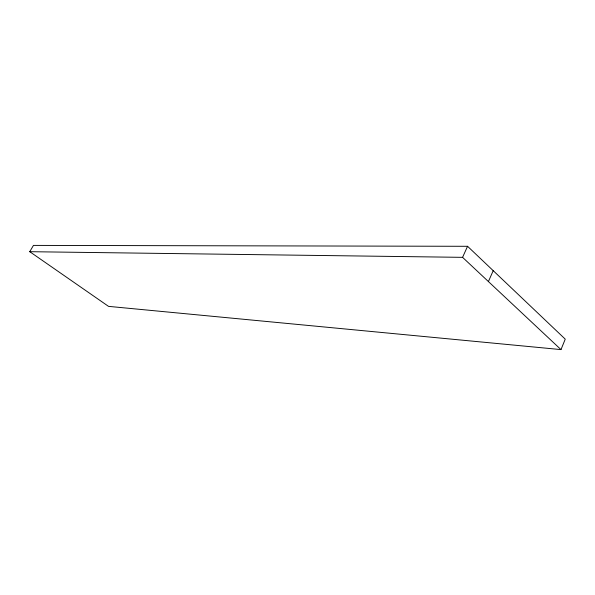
<?xml version="1.0" encoding="UTF-8"?>
<svg xmlns="http://www.w3.org/2000/svg" width="595" height="595" viewBox="0 0 595 595"><rect width="100%" height="100%" fill="white"/><g stroke="black" fill="none" stroke-linecap="round" stroke-linejoin="round"><path stroke-width="0.89" d="M560.981 349.6L565.25 339.143L467.566 246.293L33.454 245.4L29.75 251.692L108.528 306.365L560.981 349.6L462.575 257.345L29.75 251.692M488.413 281.569L493.203 270.666M462.575 257.345L467.566 246.293"/></g></svg>
